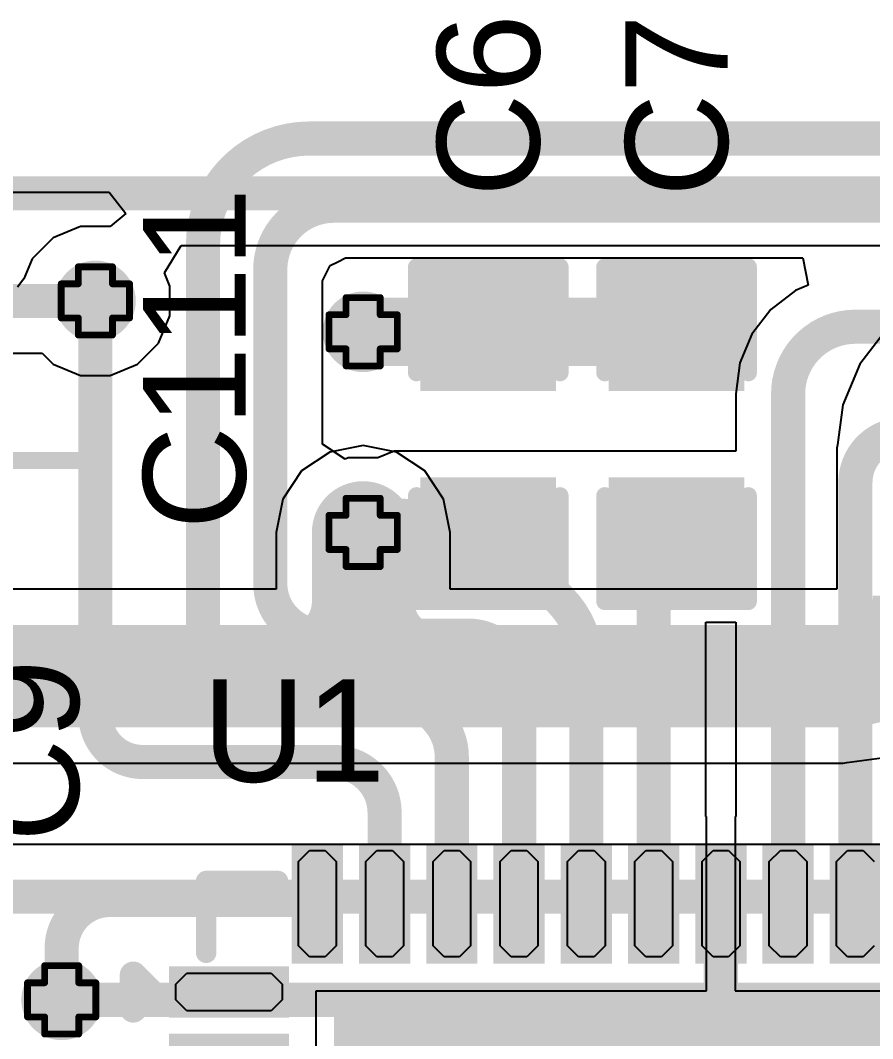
# Model space of a CAD drawing. Header units: inches. Extents: x -0.1 to 10.2, y 0 to 6.5.
# Drawn here: x 2.167 to 2.4165, y 3.7482 to 4.0464 of the extents above; entities that cross this region are included whole.
import ezdxf

# ---------------------------------------------------------------- set-up
doc = ezdxf.new("R2010")
doc.units = ezdxf.units.IN
doc.header["$MEASUREMENT"] = 0
for name, color, linetype in [('Bottom Layer', 5, 'Continuous'), ('Drill Drawing', 1, 'Continuous'), ('Top Layer', 1, 'Continuous'), ('Top Overlay', 2, 'Continuous'), ('Top Paste', 8, 'Continuous'), ('Top Solder', 216, 'Continuous'), ('Via Holes', 16, 'Continuous')]:
    doc.layers.add(name, color=color, linetype=linetype)
doc.styles.add('Arial', font='', dxfattribs={"height": 0.2})
doc.styles.get('Arial').set_extended_font_data('Arial')

# ---------------------------------------------------------------- blocks, each defined once
blk = doc.blocks.new('48_QFN__7_7__17')
at = {"layer": 'Top Layer'}
for points in [[(-0.11378, 0.14971), (-0.10276, 0.14971), (-0.10276, 0.11859), (-0.11378, 0.11859)], [(-0.09409, 0.14971), (-0.08307, 0.14971), (-0.08307, 0.11859), (-0.09409, 0.11859)], [(-0.07441, 0.14971), (-0.06339, 0.14971), (-0.06339, 0.11859), (-0.07441, 0.11859)], [(-0.05472, 0.14971), (-0.0437, 0.14971), (-0.0437, 0.11859), (-0.05472, 0.11859)], [(-0.03504, 0.14971), (-0.02402, 0.14971), (-0.02402, 0.11859), (-0.03504, 0.11859)], [(-0.01535, 0.14971), (-0.00433, 0.14971), (-0.00433, 0.11859), (-0.01535, 0.11859)], [(0.00433, 0.14971), (0.01535, 0.14971), (0.01535, 0.11859), (0.00433, 0.11859)], [(0.02402, 0.14971), (0.03504, 0.14971), (0.03504, 0.11859), (0.02402, 0.11859)], [(0.0437, 0.14971), (0.05472, 0.14971), (0.05472, 0.11859), (0.0437, 0.11859)], [(-0.14971, 0.11378), (-0.11859, 0.11378), (-0.11859, 0.10276), (-0.14971, 0.10276)], [(-0.10138, 0.10138), (0.10138, 0.10138), (0.10138, -0.10138), (-0.10138, -0.10138)]]:
    blk.add_hatch(color=1, dxfattribs=at).paths.add_polyline_path(points)
at = {"layer": 'Top Solder'}
for points in [[(-0.11578, 0.15171), (-0.10076, 0.15171), (-0.10076, 0.11659), (-0.11578, 0.11659)], [(-0.09609, 0.15171), (-0.08107, 0.15171), (-0.08107, 0.11659), (-0.09609, 0.11659)], [(-0.07641, 0.15171), (-0.06139, 0.15171), (-0.06139, 0.11659), (-0.07641, 0.11659)], [(-0.05672, 0.15171), (-0.0417, 0.15171), (-0.0417, 0.11659), (-0.05672, 0.11659)], [(-0.03704, 0.15171), (-0.02202, 0.15171), (-0.02202, 0.11659), (-0.03704, 0.11659)], [(-0.01735, 0.15171), (-0.00233, 0.15171), (-0.00233, 0.11659), (-0.01735, 0.11659)], [(0.00233, 0.15171), (0.01735, 0.15171), (0.01735, 0.11659), (0.00233, 0.11659)], [(0.02202, 0.15171), (0.03704, 0.15171), (0.03704, 0.11659), (0.02202, 0.11659)], [(0.0417, 0.15171), (0.05672, 0.15171), (0.05672, 0.11659), (0.0417, 0.11659)], [(-0.15171, 0.11578), (-0.11659, 0.11578), (-0.11659, 0.10076), (-0.15171, 0.10076)], [(-0.10338, 0.10338), (0.10338, 0.10338), (0.10338, -0.10338), (-0.10338, -0.10338)], [(-0.15171, 0.09609), (-0.11659, 0.09609), (-0.11659, 0.08107), (-0.15171, 0.08107)]]:
    blk.add_hatch(color=216, dxfattribs=at).paths.add_polyline_path(points)
at = {"layer": 'Top Overlay'}
for points in [[(-0.1408, 0.1408, 0.006, 0.006, 0), (-0.11978, 0.1408, 0.006, 0.006, 0)], [(-0.1408, 0.11978, 0.006, 0.006, 0), (-0.1408, 0.1408, 0.006, 0.006, 0)], [(-0.16215, 0.10327, 0.00787, 0.00787, 0), (-0.16215, 0.11327, 0.00787, 0.00787, 0)], [(-0.16215, 0.11327, 0.00787, 0.00787, 0), (-0.15715, 0.10827, 0.00787, 0.00787, 0)], [(-0.16215, 0.10327, 0.00787, 0.00787, 0), (-0.15715, 0.10827, 0.00787, 0.00787, 0)]]:
    blk.add_lwpolyline(points, format="xyseb", dxfattribs=at)
for points in [[(-0.1423, 0.1408, 0.003, 0.003, 1), (-0.1393, 0.1408, 0.003, 0.003, 1)], [(-0.1423, 0.1408, 0.003, 0.003, 1), (-0.1393, 0.1408, 0.003, 0.003, 1)], [(-0.12128, 0.1408, 0.003, 0.003, 1), (-0.11828, 0.1408, 0.003, 0.003, 1)], [(-0.1423, 0.11978, 0.003, 0.003, 1), (-0.1393, 0.11978, 0.003, 0.003, 1)], [(-0.16412, 0.11327, 0.00394, 0.00394, 1), (-0.16018, 0.11327, 0.00394, 0.00394, 1)], [(-0.16412, 0.11327, 0.00394, 0.00394, 1), (-0.16018, 0.11327, 0.00394, 0.00394, 1)], [(-0.15912, 0.10827, 0.00394, 0.00394, 1), (-0.15518, 0.10827, 0.00394, 0.00394, 1)], [(-0.15912, 0.10827, 0.00394, 0.00394, 1), (-0.15518, 0.10827, 0.00394, 0.00394, 1)], [(-0.16412, 0.10327, 0.00394, 0.00394, 1), (-0.16018, 0.10327, 0.00394, 0.00394, 1)], [(-0.16412, 0.10327, 0.00394, 0.00394, 1), (-0.16018, 0.10327, 0.00394, 0.00394, 1)]]:
    blk.add_lwpolyline(points, format="xyseb", close=True, dxfattribs=at)
at = {"layer": 'Top Paste'}
for p, q in [((-0.11378, 0.14648), (-0.11055, 0.14971)), ((-0.11055, 0.14971), (-0.10599, 0.14971)), ((-0.10599, 0.14971), (-0.10276, 0.14648)), ((-0.09409, 0.14648), (-0.09086, 0.14971)), ((-0.09086, 0.14971), (-0.0863, 0.14971)), ((-0.0863, 0.14971), (-0.08307, 0.14648)), ((-0.07441, 0.14648), (-0.07118, 0.14971)), ((-0.07118, 0.14971), (-0.06662, 0.14971)), ((-0.06662, 0.14971), (-0.06339, 0.14648)), ((-0.05472, 0.14648), (-0.05149, 0.14971)), ((-0.05149, 0.14971), (-0.04693, 0.14971)), ((-0.04693, 0.14971), (-0.0437, 0.14648)), ((-0.03504, 0.14648), (-0.03181, 0.14971)), ((-0.03181, 0.14971), (-0.02725, 0.14971)), ((-0.02725, 0.14971), (-0.02402, 0.14648)), ((-0.01535, 0.14648), (-0.01212, 0.14971)), ((-0.01212, 0.14971), (-0.00756, 0.14971)), ((-0.00756, 0.14971), (-0.00433, 0.14648)), ((0.00433, 0.14648), (0.00756, 0.14971)), ((0.00756, 0.14971), (0.01212, 0.14971)), ((0.01212, 0.14971), (0.01535, 0.14648)), ((0.02402, 0.14648), (0.02725, 0.14971)), ((0.02725, 0.14971), (0.03181, 0.14971)), ((0.03181, 0.14971), (0.03504, 0.14648)), ((0.0437, 0.14648), (0.04693, 0.14971)), ((0.04693, 0.14971), (0.05149, 0.14971)), ((0.05149, 0.14971), (0.05472, 0.14648)), ((-0.11378, 0.14419), (-0.11378, 0.14648)), ((-0.10276, 0.14648), (-0.10276, 0.14419)), ((-0.09409, 0.14419), (-0.09409, 0.14648)), ((-0.08307, 0.14648), (-0.08307, 0.14419)), ((-0.07441, 0.14419), (-0.07441, 0.14648)), ((-0.06339, 0.14648), (-0.06339, 0.14419)), ((-0.05472, 0.14419), (-0.05472, 0.14648)), ((-0.0437, 0.14648), (-0.0437, 0.14419)), ((-0.03504, 0.14419), (-0.03504, 0.14648)), ((-0.02402, 0.14648), (-0.02402, 0.14419)), ((-0.01535, 0.14419), (-0.01535, 0.14648)), ((-0.00433, 0.14648), (-0.00433, 0.14419)), ((0.00433, 0.14419), (0.00433, 0.14648)), ((0.01535, 0.14648), (0.01535, 0.14419)), ((0.02402, 0.14419), (0.02402, 0.14648)), ((0.03504, 0.14648), (0.03504, 0.14419)), ((0.0437, 0.14419), (0.0437, 0.14648)), ((-0.11378, 0.12411), (-0.11378, 0.14419)), ((-0.10276, 0.14419), (-0.10276, 0.14419)), ((-0.10276, 0.14419), (-0.10276, 0.12411)), ((-0.09409, 0.12411), (-0.09409, 0.14419)), ((-0.08307, 0.14419), (-0.08307, 0.14419)), ((-0.08307, 0.14419), (-0.08307, 0.12411)), ((-0.07441, 0.12411), (-0.07441, 0.14419)), ((-0.06339, 0.14419), (-0.06339, 0.14419)), ((-0.06339, 0.14419), (-0.06339, 0.12411)), ((-0.05472, 0.12411), (-0.05472, 0.14419)), ((-0.0437, 0.14419), (-0.0437, 0.14419)), ((-0.0437, 0.14419), (-0.0437, 0.12411)), ((-0.03504, 0.12411), (-0.03504, 0.14419)), ((-0.02402, 0.14419), (-0.02402, 0.14419)), ((-0.02402, 0.14419), (-0.02402, 0.12411)), ((-0.01535, 0.12411), (-0.01535, 0.14419)), ((-0.00433, 0.14419), (-0.00433, 0.14419)), ((-0.00433, 0.14419), (-0.00433, 0.12411)), ((0.00433, 0.12411), (0.00433, 0.14419)), ((0.01535, 0.14419), (0.01535, 0.14419)), ((0.01535, 0.14419), (0.01535, 0.12411)), ((0.02402, 0.12411), (0.02402, 0.14419)), ((0.03504, 0.14419), (0.03504, 0.14419)), ((0.03504, 0.14419), (0.03504, 0.12411)), ((0.0437, 0.12411), (0.0437, 0.14419)), ((-0.11378, 0.12182), (-0.11378, 0.12411)), ((-0.11378, 0.12411), (-0.11378, 0.12411)), ((-0.10276, 0.12411), (-0.10276, 0.12182)), ((-0.09409, 0.12182), (-0.09409, 0.12411)), ((-0.09409, 0.12411), (-0.09409, 0.12411)), ((-0.08307, 0.12411), (-0.08307, 0.12182)), ((-0.07441, 0.12182), (-0.07441, 0.12411)), ((-0.07441, 0.12411), (-0.07441, 0.12411)), ((-0.06339, 0.12411), (-0.06339, 0.12182)), ((-0.05472, 0.12182), (-0.05472, 0.12411)), ((-0.05472, 0.12411), (-0.05472, 0.12411)), ((-0.0437, 0.12411), (-0.0437, 0.12182)), ((-0.03504, 0.12182), (-0.03504, 0.12411)), ((-0.03504, 0.12411), (-0.03504, 0.12411)), ((-0.02402, 0.12411), (-0.02402, 0.12182)), ((-0.01535, 0.12182), (-0.01535, 0.12411)), ((-0.01535, 0.12411), (-0.01535, 0.12411)), ((-0.00433, 0.12411), (-0.00433, 0.12182)), ((0.00433, 0.12182), (0.00433, 0.12411)), ((0.00433, 0.12411), (0.00433, 0.12411)), ((0.01535, 0.12411), (0.01535, 0.12182)), ((0.02402, 0.12182), (0.02402, 0.12411)), ((0.02402, 0.12411), (0.02402, 0.12411)), ((0.03504, 0.12411), (0.03504, 0.12182)), ((0.0437, 0.12182), (0.0437, 0.12411)), ((0.0437, 0.12411), (0.0437, 0.12411)), ((-0.11055, 0.11859), (-0.11378, 0.12182)), ((-0.10276, 0.12182), (-0.10599, 0.11859)), ((-0.09086, 0.11859), (-0.09409, 0.12182)), ((-0.08307, 0.12182), (-0.0863, 0.11859)), ((-0.07118, 0.11859), (-0.07441, 0.12182)), ((-0.06339, 0.12182), (-0.06662, 0.11859)), ((-0.05149, 0.11859), (-0.05472, 0.12182)), ((-0.0437, 0.12182), (-0.04693, 0.11859)), ((-0.03181, 0.11859), (-0.03504, 0.12182)), ((-0.02402, 0.12182), (-0.02725, 0.11859)), ((-0.01212, 0.11859), (-0.01535, 0.12182)), ((-0.00433, 0.12182), (-0.00756, 0.11859)), ((0.00756, 0.11859), (0.00433, 0.12182)), ((0.01535, 0.12182), (0.01212, 0.11859)), ((0.02725, 0.11859), (0.02402, 0.12182)), ((0.03504, 0.12182), (0.03181, 0.11859)), ((0.04693, 0.11859), (0.0437, 0.12182)), ((0.05472, 0.12182), (0.05149, 0.11859)), ((-0.10599, 0.11859), (-0.11055, 0.11859)), ((-0.0863, 0.11859), (-0.09086, 0.11859)), ((-0.06662, 0.11859), (-0.07118, 0.11859)), ((-0.04693, 0.11859), (-0.05149, 0.11859)), ((-0.02725, 0.11859), (-0.03181, 0.11859)), ((-0.00756, 0.11859), (-0.01212, 0.11859)), ((0.01212, 0.11859), (0.00756, 0.11859)), ((0.03181, 0.11859), (0.02725, 0.11859)), ((0.05149, 0.11859), (0.04693, 0.11859)), ((-0.14971, 0.11055), (-0.14648, 0.11378)), ((-0.14648, 0.11378), (-0.14419, 0.11378)), ((-0.14419, 0.11378), (-0.14419, 0.11378)), ((-0.14419, 0.11378), (-0.12411, 0.11378)), ((-0.12411, 0.11378), (-0.12182, 0.11378)), ((-0.12182, 0.11378), (-0.11859, 0.11055)), ((-0.14971, 0.10599), (-0.14971, 0.11055)), ((-0.11859, 0.11055), (-0.11859, 0.10599)), ((-0.14648, 0.10276), (-0.14971, 0.10599)), ((-0.11859, 0.10599), (-0.12182, 0.10276)), ((-0.14419, 0.10276), (-0.14648, 0.10276)), ((-0.12411, 0.10276), (-0.14419, 0.10276)), ((-0.12182, 0.10276), (-0.12411, 0.10276)), ((-0.12411, 0.10276), (-0.12411, 0.10276))]:
    blk.add_line(p, q, dxfattribs=at)
blk = doc.blocks.new('C___0603_93')
at = {"layer": 'Top Layer'}
for points in [[(-0.015, 0.0175), (-0.015, -0.0175), (-0.045, -0.0175), (-0.045, 0.0175)], [(0.045, 0.0175), (0.045, -0.0175), (0.015, -0.0175), (0.015, 0.0175)]]:
    blk.add_hatch(color=1, dxfattribs=at).paths.add_polyline_path(points)
at = {"layer": 'Top Paste'}
for points in [[(-0.015, 0.0175), (-0.015, -0.0175), (-0.045, -0.0175), (-0.045, 0.0175)], [(0.045, 0.0175), (0.045, -0.0175), (0.015, -0.0175), (0.015, 0.0175)]]:
    blk.add_hatch(color=8, dxfattribs=at).paths.add_polyline_path(points)
at = {"layer": 'Top Solder'}
for points in [[(-0.01264, 0.01986), (-0.01264, -0.01986), (-0.04736, -0.01986), (-0.04736, 0.01986)], [(0.04736, 0.01986), (0.04736, -0.01986), (0.01264, -0.01986), (0.01264, 0.01986)]]:
    blk.add_hatch(color=216, dxfattribs=at).paths.add_polyline_path(points)
at = {"layer": 'Top Overlay'}
for points in [[(-0.049, -0.021, 0.005, 0.005, 0), (-0.049, 0.021, 0.005, 0.005, 0)], [(-0.018, 0.021, 0.005, 0.005, 0), (-0.049, 0.021, 0.005, 0.005, 0)], [(0.049, 0.021, 0.005, 0.005, 0), (0.018, 0.021, 0.005, 0.005, 0)], [(0.049, -0.021, 0.005, 0.005, 0), (0.049, 0.021, 0.005, 0.005, 0)], [(-0.018, -0.021, 0.005, 0.005, 0), (-0.049, -0.021, 0.005, 0.005, 0)], [(0.049, -0.021, 0.005, 0.005, 0), (0.018, -0.021, 0.005, 0.005, 0)]]:
    blk.add_lwpolyline(points, format="xyseb", dxfattribs=at)
for points in [[(-0.05025, 0.021, 0.0025, 0.0025, 1), (-0.04775, 0.021, 0.0025, 0.0025, 1)], [(-0.05025, 0.021, 0.0025, 0.0025, 1), (-0.04775, 0.021, 0.0025, 0.0025, 1)], [(-0.01925, 0.021, 0.0025, 0.0025, 1), (-0.01675, 0.021, 0.0025, 0.0025, 1)], [(0.01675, 0.021, 0.0025, 0.0025, 1), (0.01925, 0.021, 0.0025, 0.0025, 1)], [(0.04775, 0.021, 0.0025, 0.0025, 1), (0.05025, 0.021, 0.0025, 0.0025, 1)], [(0.04775, 0.021, 0.0025, 0.0025, 1), (0.05025, 0.021, 0.0025, 0.0025, 1)], [(-0.05025, -0.021, 0.0025, 0.0025, 1), (-0.04775, -0.021, 0.0025, 0.0025, 1)], [(-0.05025, -0.021, 0.0025, 0.0025, 1), (-0.04775, -0.021, 0.0025, 0.0025, 1)], [(-0.01925, -0.021, 0.0025, 0.0025, 1), (-0.01675, -0.021, 0.0025, 0.0025, 1)], [(0.01675, -0.021, 0.0025, 0.0025, 1), (0.01925, -0.021, 0.0025, 0.0025, 1)], [(0.04775, -0.021, 0.0025, 0.0025, 1), (0.05025, -0.021, 0.0025, 0.0025, 1)], [(0.04775, -0.021, 0.0025, 0.0025, 1), (0.05025, -0.021, 0.0025, 0.0025, 1)]]:
    blk.add_lwpolyline(points, format="xyseb", close=True, dxfattribs=at)
blk = doc.blocks.new('C___0603_94')
at = {"layer": 'Top Layer'}
for points in [[(-0.015, 0.0175), (-0.015, -0.0175), (-0.045, -0.0175), (-0.045, 0.0175)], [(0.045, 0.0175), (0.045, -0.0175), (0.015, -0.0175), (0.015, 0.0175)]]:
    blk.add_hatch(color=1, dxfattribs=at).paths.add_polyline_path(points)
at = {"layer": 'Top Paste'}
for points in [[(-0.015, 0.0175), (-0.015, -0.0175), (-0.045, -0.0175), (-0.045, 0.0175)], [(0.045, 0.0175), (0.045, -0.0175), (0.015, -0.0175), (0.015, 0.0175)]]:
    blk.add_hatch(color=8, dxfattribs=at).paths.add_polyline_path(points)
at = {"layer": 'Top Solder'}
for points in [[(-0.01264, 0.01986), (-0.01264, -0.01986), (-0.04736, -0.01986), (-0.04736, 0.01986)], [(0.04736, 0.01986), (0.04736, -0.01986), (0.01264, -0.01986), (0.01264, 0.01986)]]:
    blk.add_hatch(color=216, dxfattribs=at).paths.add_polyline_path(points)
at = {"layer": 'Top Overlay'}
for points in [[(-0.049, -0.021, 0.005, 0.005, 0), (-0.049, 0.021, 0.005, 0.005, 0)], [(-0.018, 0.021, 0.005, 0.005, 0), (-0.049, 0.021, 0.005, 0.005, 0)], [(0.049, 0.021, 0.005, 0.005, 0), (0.018, 0.021, 0.005, 0.005, 0)], [(0.049, -0.021, 0.005, 0.005, 0), (0.049, 0.021, 0.005, 0.005, 0)], [(-0.018, -0.021, 0.005, 0.005, 0), (-0.049, -0.021, 0.005, 0.005, 0)], [(0.049, -0.021, 0.005, 0.005, 0), (0.018, -0.021, 0.005, 0.005, 0)]]:
    blk.add_lwpolyline(points, format="xyseb", dxfattribs=at)
for points in [[(-0.05025, 0.021, 0.0025, 0.0025, 1), (-0.04775, 0.021, 0.0025, 0.0025, 1)], [(-0.05025, 0.021, 0.0025, 0.0025, 1), (-0.04775, 0.021, 0.0025, 0.0025, 1)], [(-0.01925, 0.021, 0.0025, 0.0025, 1), (-0.01675, 0.021, 0.0025, 0.0025, 1)], [(0.01675, 0.021, 0.0025, 0.0025, 1), (0.01925, 0.021, 0.0025, 0.0025, 1)], [(0.04775, 0.021, 0.0025, 0.0025, 1), (0.05025, 0.021, 0.0025, 0.0025, 1)], [(0.04775, 0.021, 0.0025, 0.0025, 1), (0.05025, 0.021, 0.0025, 0.0025, 1)], [(-0.05025, -0.021, 0.0025, 0.0025, 1), (-0.04775, -0.021, 0.0025, 0.0025, 1)], [(-0.05025, -0.021, 0.0025, 0.0025, 1), (-0.04775, -0.021, 0.0025, 0.0025, 1)], [(-0.01925, -0.021, 0.0025, 0.0025, 1), (-0.01675, -0.021, 0.0025, 0.0025, 1)], [(0.01675, -0.021, 0.0025, 0.0025, 1), (0.01925, -0.021, 0.0025, 0.0025, 1)], [(0.04775, -0.021, 0.0025, 0.0025, 1), (0.05025, -0.021, 0.0025, 0.0025, 1)], [(0.04775, -0.021, 0.0025, 0.0025, 1), (0.05025, -0.021, 0.0025, 0.0025, 1)]]:
    blk.add_lwpolyline(points, format="xyseb", close=True, dxfattribs=at)

msp = doc.modelspace()

# ---------------------------------------------------------------- hatches: boundary and pattern name
at = {"layer": 'Bottom Layer'}
h = msp.add_hatch(color=5, dxfattribs=at)
edge = h.paths.add_edge_path()
edge.add_arc((2.18898, 3.96425), 0.01181, 0, 360)
h = msp.add_hatch(color=5, dxfattribs=at)
edge = h.paths.add_edge_path()
edge.add_arc((2.26734, 3.9552), 0.01181, 0, 360)
h = msp.add_hatch(color=5, dxfattribs=at)
edge = h.paths.add_edge_path()
edge.add_arc((2.26734, 3.89644), 0.01181, 0, 360)
h = msp.add_hatch(color=5, dxfattribs=at)
edge = h.paths.add_edge_path()
edge.add_arc((2.17911, 3.75953), 0.01181, 0, 360)
at = {"layer": 'Top Layer'}
h = msp.add_hatch(color=1, dxfattribs=at)
edge = h.paths.add_edge_path()
edge.add_arc((2.18898, 3.96425), 0.01181, 0, 360)
h = msp.add_hatch(color=1, dxfattribs=at)
edge = h.paths.add_edge_path()
edge.add_arc((2.26734, 3.9552), 0.01181, 0, 360)
h = msp.add_hatch(color=1, dxfattribs=at)
edge = h.paths.add_edge_path()
edge.add_arc((2.26734, 3.89644), 0.01181, 0, 360)
h = msp.add_hatch(color=1, dxfattribs=at)
edge = h.paths.add_edge_path()
edge.add_arc((2.17911, 3.75953), 0.01181, 0, 360)
at = {"layer": 'Via Holes'}
h = msp.add_hatch(color=7, dxfattribs=at)
edge = h.paths.add_edge_path()
edge.add_arc((2.18898, 3.96425), 0.00591, 0, 360)
h = msp.add_hatch(color=7, dxfattribs=at)
edge = h.paths.add_edge_path()
edge.add_arc((2.26734, 3.9552), 0.00591, 0, 360)
h = msp.add_hatch(color=7, dxfattribs=at)
edge = h.paths.add_edge_path()
edge.add_arc((2.26734, 3.89644), 0.00591, 0, 360)
h = msp.add_hatch(color=7, dxfattribs=at)
edge = h.paths.add_edge_path()
edge.add_arc((2.17911, 3.75953), 0.00591, 0, 360)

# ---------------------------------------------------------------- linework, layer by layer
at = {"layer": 'Bottom Layer'}
for p, q in [((2.20919, 3.97245), (2.21407, 3.98045)), ((2.21407, 3.98045), (2.70207, 3.98045)), ((2.21079, 3.96859), (2.20919, 3.97245)), ((2.21079, 3.95991), (2.21079, 3.96859)), ((2.20747, 3.9519), (2.21079, 3.95991)), ((2.4205, 3.95589), (2.41267, 3.94569)), ((2.20133, 3.94576), (2.20747, 3.9519)), ((1.45903, 3.94896), (2.17342, 3.94896)), ((2.17342, 3.94896), (2.17662, 3.94576)), ((2.17662, 3.94576), (2.18464, 3.94244)), ((2.19331, 3.94244), (2.20133, 3.94576)), ((2.41267, 3.94569), (2.40776, 3.93382)), ((2.18464, 3.94244), (2.19331, 3.94244)), ((2.40776, 3.93382), (2.40621, 3.9221)), ((2.40621, 3.9221), (2.40601, 3.92108)), ((2.25758, 3.91999), (2.24931, 3.91446)), ((2.26734, 3.92193), (2.25758, 3.91999)), ((2.27709, 3.91999), (2.26734, 3.92193)), ((2.28536, 3.91446), (2.27709, 3.91999)), ((2.40601, 3.92108), (2.40601, 3.87982)), ((2.24931, 3.91446), (2.24379, 3.90619)), ((2.29089, 3.90619), (2.28536, 3.91446)), ((2.24379, 3.90619), (2.24185, 3.89644)), ((2.29283, 3.89644), (2.29089, 3.90619)), ((2.24185, 3.89644), (2.24185, 3.87982)), ((2.29283, 3.87982), (2.29283, 3.89644)), ((2.24185, 3.87982), (1.82283, 3.87982)), ((2.40601, 3.87982), (2.29283, 3.87982)), ((2.40892, 3.82905), (2.42057, 3.83058)), ((1.82283, 3.82884), (2.40788, 3.82884)), ((2.40788, 3.82884), (2.40892, 3.82905)), ((2.48813, 3.80504), (1.00862, 3.80504))]:
    msp.add_line(p, q, dxfattribs=at)
for points in [[(1.43701, 3.99575, 0.01, 0.01, 0), (2.73616, 3.99575, 0.01, 0.01, 0)], [(0.91263, 3.96425, 0.01, 0.01, 0), (2.18898, 3.96425, 0.01, 0.01, 0)], [(2.26734, 3.876, 0.03, 0.03, 0), (2.26734, 3.89644, 0.03, 0.03, 0)], [(2.4315, 3.87795, 0.03, 0.03, -0.414214), (2.40788, 3.85433, 0.03, 0.03, 0)], [(2.26734, 3.876, 0.03, 0.03, -0.414214), (2.24567, 3.85433, 0.03, 0.03, 0)], [(2.289, 3.85433, 0.03, 0.03, -0.414214), (2.26734, 3.876, 0.03, 0.03, 0)], [(1.82283, 3.85433, 0.03, 0.03, 0), (2.24567, 3.85433, 0.03, 0.03, 0)], [(2.20199, 3.85433, 0.03, 0.03, 0), (2.32087, 3.85433, 0.03, 0.03, 0)], [(2.289, 3.85433, 0.03, 0.03, 0), (2.40788, 3.85433, 0.03, 0.03, 0)], [(0.79576, 3.78974, 0.01, 0.01, 0), (2.50518, 3.78974, 0.01, 0.01, 0)], [(2.17911, 3.75953, 0.01, 0.01, 0), (3.32327, 3.75953, 0.01, 0.01, 0)]]:
    msp.add_lwpolyline(points, format="xyseb", dxfattribs=at)
for points in [[(2.18648, 3.96425, 0.005, 0.005, 1), (2.19148, 3.96425, 0.005, 0.005, 1)], [(2.25984, 3.89644, 0.015, 0.015, 1), (2.27484, 3.89644, 0.015, 0.015, 1)], [(2.25984, 3.876, 0.015, 0.015, 1), (2.27484, 3.876, 0.015, 0.015, 1)], [(2.25984, 3.876, 0.015, 0.015, 1), (2.27484, 3.876, 0.015, 0.015, 1)], [(2.25984, 3.876, 0.015, 0.015, 1), (2.27484, 3.876, 0.015, 0.015, 1)], [(2.19449, 3.85433, 0.015, 0.015, 1), (2.20949, 3.85433, 0.015, 0.015, 1)], [(2.23817, 3.85433, 0.015, 0.015, 1), (2.25317, 3.85433, 0.015, 0.015, 1)], [(2.23817, 3.85433, 0.015, 0.015, 1), (2.25317, 3.85433, 0.015, 0.015, 1)], [(2.28151, 3.85433, 0.015, 0.015, 1), (2.2965, 3.85433, 0.015, 0.015, 1)], [(2.28151, 3.85433, 0.015, 0.015, 1), (2.2965, 3.85433, 0.015, 0.015, 1)], [(2.31337, 3.85433, 0.015, 0.015, 1), (2.32837, 3.85433, 0.015, 0.015, 1)], [(2.40038, 3.85433, 0.015, 0.015, 1), (2.41538, 3.85433, 0.015, 0.015, 1)], [(2.40038, 3.85433, 0.015, 0.015, 1), (2.41538, 3.85433, 0.015, 0.015, 1)], [(2.17661, 3.75953, 0.005, 0.005, 1), (2.18161, 3.75953, 0.005, 0.005, 1)]]:
    msp.add_lwpolyline(points, format="xyseb", close=True, dxfattribs=at)
at = {"layer": 'Drill Drawing'}
for points in [[(2.18398, 3.96925, 0.002, 0.002, 0), (2.18398, 3.97425, 0.002, 0.002, 0)], [(2.18398, 3.97425, 0.002, 0.002, 0), (2.19398, 3.97425, 0.002, 0.002, 0)], [(2.19398, 3.96925, 0.002, 0.002, 0), (2.19398, 3.97425, 0.002, 0.002, 0)], [(2.17898, 3.95925, 0.002, 0.002, 0), (2.17898, 3.96925, 0.002, 0.002, 0)], [(2.17898, 3.96925, 0.002, 0.002, 0), (2.18398, 3.96925, 0.002, 0.002, 0)], [(2.19398, 3.96925, 0.002, 0.002, 0), (2.19898, 3.96925, 0.002, 0.002, 0)], [(2.19898, 3.95925, 0.002, 0.002, 0), (2.19898, 3.96925, 0.002, 0.002, 0)], [(2.26234, 3.9602, 0.002, 0.002, 0), (2.26234, 3.9652, 0.002, 0.002, 0)], [(2.26234, 3.9652, 0.002, 0.002, 0), (2.27234, 3.9652, 0.002, 0.002, 0)], [(2.27234, 3.9602, 0.002, 0.002, 0), (2.27234, 3.9652, 0.002, 0.002, 0)], [(2.25734, 3.9502, 0.002, 0.002, 0), (2.25734, 3.9602, 0.002, 0.002, 0)], [(2.25734, 3.9602, 0.002, 0.002, 0), (2.26234, 3.9602, 0.002, 0.002, 0)], [(2.27234, 3.9602, 0.002, 0.002, 0), (2.27734, 3.9602, 0.002, 0.002, 0)], [(2.27734, 3.9502, 0.002, 0.002, 0), (2.27734, 3.9602, 0.002, 0.002, 0)], [(2.17898, 3.95925, 0.002, 0.002, 0), (2.18398, 3.95925, 0.002, 0.002, 0)], [(2.18398, 3.95425, 0.002, 0.002, 0), (2.18398, 3.95925, 0.002, 0.002, 0)], [(2.19398, 3.95925, 0.002, 0.002, 0), (2.19898, 3.95925, 0.002, 0.002, 0)], [(2.19398, 3.95425, 0.002, 0.002, 0), (2.19398, 3.95925, 0.002, 0.002, 0)], [(2.18398, 3.95425, 0.002, 0.002, 0), (2.19398, 3.95425, 0.002, 0.002, 0)], [(2.25734, 3.9502, 0.002, 0.002, 0), (2.26234, 3.9502, 0.002, 0.002, 0)], [(2.26234, 3.9452, 0.002, 0.002, 0), (2.26234, 3.9502, 0.002, 0.002, 0)], [(2.27234, 3.9502, 0.002, 0.002, 0), (2.27734, 3.9502, 0.002, 0.002, 0)], [(2.27234, 3.9452, 0.002, 0.002, 0), (2.27234, 3.9502, 0.002, 0.002, 0)], [(2.26234, 3.9452, 0.002, 0.002, 0), (2.27234, 3.9452, 0.002, 0.002, 0)], [(2.26234, 3.90144, 0.002, 0.002, 0), (2.26234, 3.90644, 0.002, 0.002, 0)], [(2.26234, 3.90644, 0.002, 0.002, 0), (2.27234, 3.90644, 0.002, 0.002, 0)], [(2.27234, 3.90144, 0.002, 0.002, 0), (2.27234, 3.90644, 0.002, 0.002, 0)], [(2.25734, 3.89144, 0.002, 0.002, 0), (2.25734, 3.90144, 0.002, 0.002, 0)], [(2.25734, 3.90144, 0.002, 0.002, 0), (2.26234, 3.90144, 0.002, 0.002, 0)], [(2.27234, 3.90144, 0.002, 0.002, 0), (2.27734, 3.90144, 0.002, 0.002, 0)], [(2.27734, 3.89144, 0.002, 0.002, 0), (2.27734, 3.90144, 0.002, 0.002, 0)], [(2.25734, 3.89144, 0.002, 0.002, 0), (2.26234, 3.89144, 0.002, 0.002, 0)], [(2.26234, 3.88644, 0.002, 0.002, 0), (2.26234, 3.89144, 0.002, 0.002, 0)], [(2.27234, 3.89144, 0.002, 0.002, 0), (2.27734, 3.89144, 0.002, 0.002, 0)], [(2.27234, 3.88644, 0.002, 0.002, 0), (2.27234, 3.89144, 0.002, 0.002, 0)], [(2.26234, 3.88644, 0.002, 0.002, 0), (2.27234, 3.88644, 0.002, 0.002, 0)], [(2.17411, 3.76453, 0.002, 0.002, 0), (2.17411, 3.76953, 0.002, 0.002, 0)], [(2.17411, 3.76953, 0.002, 0.002, 0), (2.18411, 3.76953, 0.002, 0.002, 0)], [(2.18411, 3.76453, 0.002, 0.002, 0), (2.18411, 3.76953, 0.002, 0.002, 0)], [(2.16911, 3.75453, 0.002, 0.002, 0), (2.16911, 3.76453, 0.002, 0.002, 0)], [(2.16911, 3.76453, 0.002, 0.002, 0), (2.17411, 3.76453, 0.002, 0.002, 0)], [(2.18411, 3.76453, 0.002, 0.002, 0), (2.18911, 3.76453, 0.002, 0.002, 0)], [(2.18911, 3.75453, 0.002, 0.002, 0), (2.18911, 3.76453, 0.002, 0.002, 0)], [(2.16911, 3.75453, 0.002, 0.002, 0), (2.17411, 3.75453, 0.002, 0.002, 0)], [(2.17411, 3.74953, 0.002, 0.002, 0), (2.17411, 3.75453, 0.002, 0.002, 0)], [(2.18411, 3.75453, 0.002, 0.002, 0), (2.18911, 3.75453, 0.002, 0.002, 0)], [(2.18411, 3.74953, 0.002, 0.002, 0), (2.18411, 3.75453, 0.002, 0.002, 0)], [(2.17411, 3.74953, 0.002, 0.002, 0), (2.18411, 3.74953, 0.002, 0.002, 0)]]:
    msp.add_lwpolyline(points, format="xyseb", dxfattribs=at)
for points in [[(2.18348, 3.97425, 0.001, 0.001, 1), (2.18448, 3.97425, 0.001, 0.001, 1)], [(2.18348, 3.97425, 0.001, 0.001, 1), (2.18448, 3.97425, 0.001, 0.001, 1)], [(2.19348, 3.97425, 0.001, 0.001, 1), (2.19448, 3.97425, 0.001, 0.001, 1)], [(2.19348, 3.97425, 0.001, 0.001, 1), (2.19448, 3.97425, 0.001, 0.001, 1)], [(2.17848, 3.96925, 0.001, 0.001, 1), (2.17948, 3.96925, 0.001, 0.001, 1)], [(2.17848, 3.96925, 0.001, 0.001, 1), (2.17948, 3.96925, 0.001, 0.001, 1)], [(2.18348, 3.96925, 0.001, 0.001, 1), (2.18448, 3.96925, 0.001, 0.001, 1)], [(2.18348, 3.96925, 0.001, 0.001, 1), (2.18448, 3.96925, 0.001, 0.001, 1)], [(2.19348, 3.96925, 0.001, 0.001, 1), (2.19448, 3.96925, 0.001, 0.001, 1)], [(2.19348, 3.96925, 0.001, 0.001, 1), (2.19448, 3.96925, 0.001, 0.001, 1)], [(2.19848, 3.96925, 0.001, 0.001, 1), (2.19948, 3.96925, 0.001, 0.001, 1)], [(2.19848, 3.96925, 0.001, 0.001, 1), (2.19948, 3.96925, 0.001, 0.001, 1)], [(2.26184, 3.9652, 0.001, 0.001, 1), (2.26284, 3.9652, 0.001, 0.001, 1)], [(2.26184, 3.9652, 0.001, 0.001, 1), (2.26284, 3.9652, 0.001, 0.001, 1)], [(2.27184, 3.9652, 0.001, 0.001, 1), (2.27284, 3.9652, 0.001, 0.001, 1)], [(2.27184, 3.9652, 0.001, 0.001, 1), (2.27284, 3.9652, 0.001, 0.001, 1)], [(2.25684, 3.9602, 0.001, 0.001, 1), (2.25784, 3.9602, 0.001, 0.001, 1)], [(2.25684, 3.9602, 0.001, 0.001, 1), (2.25784, 3.9602, 0.001, 0.001, 1)], [(2.26184, 3.9602, 0.001, 0.001, 1), (2.26284, 3.9602, 0.001, 0.001, 1)], [(2.26184, 3.9602, 0.001, 0.001, 1), (2.26284, 3.9602, 0.001, 0.001, 1)], [(2.27184, 3.9602, 0.001, 0.001, 1), (2.27284, 3.9602, 0.001, 0.001, 1)], [(2.27184, 3.9602, 0.001, 0.001, 1), (2.27284, 3.9602, 0.001, 0.001, 1)], [(2.27684, 3.9602, 0.001, 0.001, 1), (2.27784, 3.9602, 0.001, 0.001, 1)], [(2.27684, 3.9602, 0.001, 0.001, 1), (2.27784, 3.9602, 0.001, 0.001, 1)], [(2.17848, 3.95925, 0.001, 0.001, 1), (2.17948, 3.95925, 0.001, 0.001, 1)], [(2.17848, 3.95925, 0.001, 0.001, 1), (2.17948, 3.95925, 0.001, 0.001, 1)], [(2.18348, 3.95925, 0.001, 0.001, 1), (2.18448, 3.95925, 0.001, 0.001, 1)], [(2.18348, 3.95925, 0.001, 0.001, 1), (2.18448, 3.95925, 0.001, 0.001, 1)], [(2.19348, 3.95925, 0.001, 0.001, 1), (2.19448, 3.95925, 0.001, 0.001, 1)], [(2.19348, 3.95925, 0.001, 0.001, 1), (2.19448, 3.95925, 0.001, 0.001, 1)], [(2.19848, 3.95925, 0.001, 0.001, 1), (2.19948, 3.95925, 0.001, 0.001, 1)], [(2.19848, 3.95925, 0.001, 0.001, 1), (2.19948, 3.95925, 0.001, 0.001, 1)], [(2.18348, 3.95425, 0.001, 0.001, 1), (2.18448, 3.95425, 0.001, 0.001, 1)], [(2.18348, 3.95425, 0.001, 0.001, 1), (2.18448, 3.95425, 0.001, 0.001, 1)], [(2.19348, 3.95425, 0.001, 0.001, 1), (2.19448, 3.95425, 0.001, 0.001, 1)], [(2.19348, 3.95425, 0.001, 0.001, 1), (2.19448, 3.95425, 0.001, 0.001, 1)], [(2.25684, 3.9502, 0.001, 0.001, 1), (2.25784, 3.9502, 0.001, 0.001, 1)], [(2.25684, 3.9502, 0.001, 0.001, 1), (2.25784, 3.9502, 0.001, 0.001, 1)], [(2.26184, 3.9502, 0.001, 0.001, 1), (2.26284, 3.9502, 0.001, 0.001, 1)], [(2.26184, 3.9502, 0.001, 0.001, 1), (2.26284, 3.9502, 0.001, 0.001, 1)], [(2.27184, 3.9502, 0.001, 0.001, 1), (2.27284, 3.9502, 0.001, 0.001, 1)], [(2.27184, 3.9502, 0.001, 0.001, 1), (2.27284, 3.9502, 0.001, 0.001, 1)], [(2.27684, 3.9502, 0.001, 0.001, 1), (2.27784, 3.9502, 0.001, 0.001, 1)], [(2.27684, 3.9502, 0.001, 0.001, 1), (2.27784, 3.9502, 0.001, 0.001, 1)], [(2.26184, 3.9452, 0.001, 0.001, 1), (2.26284, 3.9452, 0.001, 0.001, 1)], [(2.26184, 3.9452, 0.001, 0.001, 1), (2.26284, 3.9452, 0.001, 0.001, 1)], [(2.27184, 3.9452, 0.001, 0.001, 1), (2.27284, 3.9452, 0.001, 0.001, 1)], [(2.27184, 3.9452, 0.001, 0.001, 1), (2.27284, 3.9452, 0.001, 0.001, 1)], [(2.26184, 3.90644, 0.001, 0.001, 1), (2.26284, 3.90644, 0.001, 0.001, 1)], [(2.26184, 3.90644, 0.001, 0.001, 1), (2.26284, 3.90644, 0.001, 0.001, 1)], [(2.27184, 3.90644, 0.001, 0.001, 1), (2.27284, 3.90644, 0.001, 0.001, 1)], [(2.27184, 3.90644, 0.001, 0.001, 1), (2.27284, 3.90644, 0.001, 0.001, 1)], [(2.25684, 3.90144, 0.001, 0.001, 1), (2.25784, 3.90144, 0.001, 0.001, 1)], [(2.25684, 3.90144, 0.001, 0.001, 1), (2.25784, 3.90144, 0.001, 0.001, 1)], [(2.26184, 3.90144, 0.001, 0.001, 1), (2.26284, 3.90144, 0.001, 0.001, 1)], [(2.26184, 3.90144, 0.001, 0.001, 1), (2.26284, 3.90144, 0.001, 0.001, 1)], [(2.27184, 3.90144, 0.001, 0.001, 1), (2.27284, 3.90144, 0.001, 0.001, 1)], [(2.27184, 3.90144, 0.001, 0.001, 1), (2.27284, 3.90144, 0.001, 0.001, 1)], [(2.27684, 3.90144, 0.001, 0.001, 1), (2.27784, 3.90144, 0.001, 0.001, 1)], [(2.27684, 3.90144, 0.001, 0.001, 1), (2.27784, 3.90144, 0.001, 0.001, 1)], [(2.25684, 3.89144, 0.001, 0.001, 1), (2.25784, 3.89144, 0.001, 0.001, 1)], [(2.25684, 3.89144, 0.001, 0.001, 1), (2.25784, 3.89144, 0.001, 0.001, 1)], [(2.26184, 3.89144, 0.001, 0.001, 1), (2.26284, 3.89144, 0.001, 0.001, 1)], [(2.26184, 3.89144, 0.001, 0.001, 1), (2.26284, 3.89144, 0.001, 0.001, 1)], [(2.27184, 3.89144, 0.001, 0.001, 1), (2.27284, 3.89144, 0.001, 0.001, 1)], [(2.27184, 3.89144, 0.001, 0.001, 1), (2.27284, 3.89144, 0.001, 0.001, 1)], [(2.27684, 3.89144, 0.001, 0.001, 1), (2.27784, 3.89144, 0.001, 0.001, 1)], [(2.27684, 3.89144, 0.001, 0.001, 1), (2.27784, 3.89144, 0.001, 0.001, 1)], [(2.26184, 3.88644, 0.001, 0.001, 1), (2.26284, 3.88644, 0.001, 0.001, 1)], [(2.26184, 3.88644, 0.001, 0.001, 1), (2.26284, 3.88644, 0.001, 0.001, 1)], [(2.27184, 3.88644, 0.001, 0.001, 1), (2.27284, 3.88644, 0.001, 0.001, 1)], [(2.27184, 3.88644, 0.001, 0.001, 1), (2.27284, 3.88644, 0.001, 0.001, 1)], [(2.17361, 3.76953, 0.001, 0.001, 1), (2.17461, 3.76953, 0.001, 0.001, 1)], [(2.17361, 3.76953, 0.001, 0.001, 1), (2.17461, 3.76953, 0.001, 0.001, 1)], [(2.18361, 3.76953, 0.001, 0.001, 1), (2.18461, 3.76953, 0.001, 0.001, 1)], [(2.18361, 3.76953, 0.001, 0.001, 1), (2.18461, 3.76953, 0.001, 0.001, 1)], [(2.16861, 3.76453, 0.001, 0.001, 1), (2.16961, 3.76453, 0.001, 0.001, 1)], [(2.16861, 3.76453, 0.001, 0.001, 1), (2.16961, 3.76453, 0.001, 0.001, 1)], [(2.17361, 3.76453, 0.001, 0.001, 1), (2.17461, 3.76453, 0.001, 0.001, 1)], [(2.17361, 3.76453, 0.001, 0.001, 1), (2.17461, 3.76453, 0.001, 0.001, 1)], [(2.18361, 3.76453, 0.001, 0.001, 1), (2.18461, 3.76453, 0.001, 0.001, 1)], [(2.18361, 3.76453, 0.001, 0.001, 1), (2.18461, 3.76453, 0.001, 0.001, 1)], [(2.18861, 3.76453, 0.001, 0.001, 1), (2.18961, 3.76453, 0.001, 0.001, 1)], [(2.18861, 3.76453, 0.001, 0.001, 1), (2.18961, 3.76453, 0.001, 0.001, 1)], [(2.16861, 3.75453, 0.001, 0.001, 1), (2.16961, 3.75453, 0.001, 0.001, 1)], [(2.16861, 3.75453, 0.001, 0.001, 1), (2.16961, 3.75453, 0.001, 0.001, 1)], [(2.17361, 3.75453, 0.001, 0.001, 1), (2.17461, 3.75453, 0.001, 0.001, 1)], [(2.17361, 3.75453, 0.001, 0.001, 1), (2.17461, 3.75453, 0.001, 0.001, 1)], [(2.18361, 3.75453, 0.001, 0.001, 1), (2.18461, 3.75453, 0.001, 0.001, 1)], [(2.18361, 3.75453, 0.001, 0.001, 1), (2.18461, 3.75453, 0.001, 0.001, 1)], [(2.18861, 3.75453, 0.001, 0.001, 1), (2.18961, 3.75453, 0.001, 0.001, 1)], [(2.18861, 3.75453, 0.001, 0.001, 1), (2.18961, 3.75453, 0.001, 0.001, 1)], [(2.17361, 3.74953, 0.001, 0.001, 1), (2.17461, 3.74953, 0.001, 0.001, 1)], [(2.17361, 3.74953, 0.001, 0.001, 1), (2.17461, 3.74953, 0.001, 0.001, 1)], [(2.18361, 3.74953, 0.001, 0.001, 1), (2.18461, 3.74953, 0.001, 0.001, 1)], [(2.18361, 3.74953, 0.001, 0.001, 1), (2.18461, 3.74953, 0.001, 0.001, 1)]]:
    msp.add_lwpolyline(points, format="xyseb", close=True, dxfattribs=at)
at = {"layer": 'Top Layer'}
for p, q in [((1.45882, 3.99606), (2.19301, 3.99606)), ((2.19301, 3.99606), (2.19786, 3.98988)), ((2.19786, 3.98988), (2.19331, 3.98606)), ((2.18464, 3.98606), (2.17662, 3.98274)), ((2.19331, 3.98606), (2.18464, 3.98606)), ((2.17662, 3.98274), (2.17049, 3.97661)), ((2.17049, 3.97661), (2.16803, 3.97068)), ((2.25769, 3.97458), (2.25993, 3.97573)), ((2.25993, 3.97573), (2.26216, 3.97683)), ((2.26216, 3.97683), (2.39602, 3.97683)), ((2.39602, 3.97683), (2.39761, 3.96883)), ((2.25545, 3.97015), (2.25671, 3.97267)), ((2.25671, 3.97267), (2.25769, 3.97458)), ((2.16803, 3.97068), (2.16615, 3.96826)), ((2.25545, 3.92232), (2.25545, 3.97015)), ((2.39392, 3.96731), (2.38668, 3.96175)), ((2.39761, 3.96883), (2.39392, 3.96731)), ((2.38668, 3.96175), (2.38112, 3.9545)), ((2.38112, 3.9545), (2.37763, 3.94607)), ((2.37763, 3.94607), (2.37643, 3.93701)), ((2.37643, 3.93701), (2.37644, 3.93701)), ((2.37644, 3.93701), (2.37644, 3.9202)), ((2.2621, 3.91788), (2.25545, 3.92232)), ((2.27646, 3.9202), (2.27167, 3.91825)), ((2.32358, 3.9202), (2.27646, 3.9202)), ((2.27646, 3.9202), (2.27646, 3.9202)), ((2.33146, 3.9202), (2.32358, 3.9202)), ((2.33158, 3.9202), (2.33146, 3.9202)), ((2.33146, 3.9202), (2.33146, 3.9202)), ((2.37644, 3.9202), (2.33158, 3.9202)), ((2.33158, 3.9202), (2.33158, 3.9202)), ((2.263, 3.91825), (2.2621, 3.91788)), ((2.27167, 3.91825), (2.263, 3.91825)), ((2.36766, 3.81325), (2.36766, 3.8702)), ((2.36766, 3.8702), (2.37644, 3.8702)), ((2.37644, 3.8702), (2.37644, 3.81325)), ((2.36788, 3.81325), (2.36766, 3.81325)), ((2.36788, 3.76214), (2.36788, 3.81325)), ((2.37644, 3.81325), (2.37622, 3.81325)), ((2.37622, 3.81325), (2.37622, 3.76214)), ((2.25361, 3.72661), (2.25361, 3.76214)), ((2.25361, 3.76214), (2.36788, 3.76214)), ((2.37622, 3.76214), (2.4708, 3.76214))]:
    msp.add_line(p, q, dxfattribs=at)
for points in [[(2.22047, 3.98071, 0.01, 0.01, -0.414214), (2.25157, 4.01181, 0.01, 0.01, 0)], [(2.25157, 4.01181, 0.01, 0.01, 0), (2.50354, 4.01181, 0.01, 0.01, 0)], [(2.24016, 3.97348, 0.01, 0.01, -0.414182), (2.2588, 3.99213, 0.01, 0.01, 0)], [(2.2588, 3.99213, 0.01, 0.01, 0), (2.25884, 3.99213, 0.01, 0.01, 0)], [(2.25884, 3.99213, 0.01, 0.01, 0), (2.85354, 3.99213, 0.01, 0.01, 0)], [(2.22047, 3.86547, 0.01, 0.01, 0), (2.22047, 3.98071, 0.01, 0.01, 0)], [(2.24016, 3.97348, 0.01, 0.01, 0), (2.24016, 3.97344, 0.01, 0.01, 0)], [(2.24016, 3.88145, 0.01, 0.01, 0), (2.24016, 3.97344, 0.01, 0.01, 0)], [(2.18898, 3.84297, 0.01, 0.01, 0), (2.18898, 3.96425, 0.01, 0.01, 0)], [(2.2669, 3.9552, 0.02, 0.02, 0), (2.35908, 3.9552, 0.02, 0.02, 0)], [(2.39173, 3.93701, 0.01, 0.01, -0.414214), (2.41141, 3.95669, 0.01, 0.01, 0)], [(2.41141, 3.95669, 0.01, 0.01, 0), (2.72047, 3.95669, 0.01, 0.01, 0)], [(2.39173, 3.78769, 0.01, 0.01, 0), (2.39173, 3.93701, 0.01, 0.01, 0)], [(2.41142, 3.91102, 0.01, 0.01, -0.414214), (2.42559, 3.9252, 0.01, 0.01, 0)], [(2.41142, 3.78878, 0.01, 0.01, 0), (2.41142, 3.91102, 0.01, 0.01, 0)], [(2.26735, 3.89675, 0.02, 0.02, 0), (2.30397, 3.89533, 0.02, 0.02, 0)], [(2.30396, 3.8952, 0.01, 0.01, 0), (2.31396, 3.8852, 0.01, 0.01, 0)], [(2.35236, 3.78769, 0.01, 0.01, 0), (2.35236, 3.89218, 0.01, 0.01, 0)], [(2.31396, 3.8852, 0.01, 0.01, 0), (2.31647, 3.8852, 0.01, 0.01, 0)], [(2.31647, 3.8852, 0.01, 0.01, 0), (2.32496, 3.87671, 0.01, 0.01, 0)], [(2.2554, 3.86621, 0.01, 0.01, -0.414214), (2.24016, 3.88145, 0.01, 0.01, 0)], [(2.32496, 3.87671, 0.01, 0.01, -0.0002), (2.32498, 3.87669, 0.01, 0.01, 0)], [(2.32498, 3.87669, 0.01, 0.01, -0.198704), (2.33268, 3.85808, 0.01, 0.01, 0)], [(2.2386, 3.84734, 0.01, 0.01, -0.414214), (2.22047, 3.86547, 0.01, 0.01, 0)], [(2.2554, 3.86621, 0.01, 0.01, 0), (2.29817, 3.86621, 0.01, 0.01, 0)], [(2.29817, 3.86621, 0.01, 0.01, -0.414214), (2.31299, 3.85139, 0.01, 0.01, 0)], [(2.33268, 3.78878, 0.01, 0.01, 0), (2.33268, 3.85808, 0.01, 0.01, 0)], [(2.31299, 3.78769, 0.01, 0.01, 0), (2.31299, 3.85139, 0.01, 0.01, 0)], [(2.2386, 3.84734, 0.01, 0.01, 0), (2.27654, 3.84734, 0.01, 0.01, 0)], [(2.27654, 3.84734, 0.01, 0.01, -0.414214), (2.2933, 3.83058, 0.01, 0.01, 0)], [(2.20275, 3.8292, 0.01, 0.01, -0.414214), (2.18898, 3.84297, 0.01, 0.01, 0)], [(2.2933, 3.78769, 0.01, 0.01, 0), (2.2933, 3.83058, 0.01, 0.01, 0)], [(2.20275, 3.8292, 0.01, 0.01, 0), (2.25879, 3.8292, 0.01, 0.01, 0)], [(2.25879, 3.8292, 0.01, 0.01, -0.414214), (2.27362, 3.81437, 0.01, 0.01, 0)], [(2.27362, 3.78878, 0.01, 0.01, 0), (2.27362, 3.81437, 0.01, 0.01, 0)], [(2.17911, 3.77472, 0.01, 0.01, -0.414214), (2.19316, 3.78878, 0.01, 0.01, 0)], [(2.19316, 3.78878, 0.01, 0.01, 0), (2.25394, 3.78878, 0.01, 0.01, 0)], [(2.37204, 3.66338, 0.01, 0.01, 0), (2.37204, 3.78769, 0.01, 0.01, 0)], [(2.17911, 3.75953, 0.01, 0.01, 0), (2.17911, 3.77472, 0.01, 0.01, 0)]]:
    msp.add_lwpolyline(points, format="xyseb", dxfattribs=at)
for points in [[(2.24907, 4.01181, 0.005, 0.005, 1), (2.25407, 4.01181, 0.005, 0.005, 1)], [(2.24907, 4.01181, 0.005, 0.005, 1), (2.25407, 4.01181, 0.005, 0.005, 1)], [(2.2563, 3.99213, 0.005, 0.005, 1), (2.2613, 3.99213, 0.005, 0.005, 1)], [(2.2563, 3.99213, 0.005, 0.005, 1), (2.2613, 3.99213, 0.005, 0.005, 1)], [(2.25634, 3.99213, 0.005, 0.005, 1), (2.26134, 3.99213, 0.005, 0.005, 1)], [(2.25634, 3.99213, 0.005, 0.005, 1), (2.26134, 3.99213, 0.005, 0.005, 1)], [(2.21797, 3.98071, 0.005, 0.005, 1), (2.22297, 3.98071, 0.005, 0.005, 1)], [(2.21797, 3.98071, 0.005, 0.005, 1), (2.22297, 3.98071, 0.005, 0.005, 1)], [(2.23766, 3.97348, 0.005, 0.005, 1), (2.24266, 3.97348, 0.005, 0.005, 1)], [(2.23766, 3.97348, 0.005, 0.005, 1), (2.24266, 3.97348, 0.005, 0.005, 1)], [(2.23766, 3.97344, 0.005, 0.005, 1), (2.24266, 3.97344, 0.005, 0.005, 1)], [(2.23766, 3.97344, 0.005, 0.005, 1), (2.24266, 3.97344, 0.005, 0.005, 1)], [(2.18648, 3.96425, 0.005, 0.005, 1), (2.19148, 3.96425, 0.005, 0.005, 1)], [(2.2619, 3.9552, 0.01, 0.01, 1), (2.2719, 3.9552, 0.01, 0.01, 1)], [(2.35408, 3.9552, 0.01, 0.01, 1), (2.36408, 3.9552, 0.01, 0.01, 1)], [(2.40891, 3.95669, 0.005, 0.005, 1), (2.41391, 3.95669, 0.005, 0.005, 1)], [(2.40891, 3.95669, 0.005, 0.005, 1), (2.41391, 3.95669, 0.005, 0.005, 1)], [(2.38923, 3.93701, 0.005, 0.005, 1), (2.39423, 3.93701, 0.005, 0.005, 1)], [(2.38923, 3.93701, 0.005, 0.005, 1), (2.39423, 3.93701, 0.005, 0.005, 1)], [(2.40892, 3.91102, 0.005, 0.005, 1), (2.41392, 3.91102, 0.005, 0.005, 1)], [(2.40892, 3.91102, 0.005, 0.005, 1), (2.41392, 3.91102, 0.005, 0.005, 1)], [(2.26235, 3.89675, 0.01, 0.01, 1), (2.27235, 3.89675, 0.01, 0.01, 1)], [(2.29897, 3.89533, 0.01, 0.01, 1), (2.30897, 3.89533, 0.01, 0.01, 1)], [(2.30146, 3.8952, 0.005, 0.005, 1), (2.30646, 3.8952, 0.005, 0.005, 1)], [(2.34986, 3.89218, 0.005, 0.005, 1), (2.35486, 3.89218, 0.005, 0.005, 1)], [(2.31146, 3.8852, 0.005, 0.005, 1), (2.31646, 3.8852, 0.005, 0.005, 1)], [(2.31146, 3.8852, 0.005, 0.005, 1), (2.31646, 3.8852, 0.005, 0.005, 1)], [(2.31397, 3.8852, 0.005, 0.005, 1), (2.31897, 3.8852, 0.005, 0.005, 1)], [(2.31397, 3.8852, 0.005, 0.005, 1), (2.31897, 3.8852, 0.005, 0.005, 1)], [(2.23766, 3.88145, 0.005, 0.005, 1), (2.24266, 3.88145, 0.005, 0.005, 1)], [(2.23766, 3.88145, 0.005, 0.005, 1), (2.24266, 3.88145, 0.005, 0.005, 1)], [(2.32246, 3.87671, 0.005, 0.005, 1), (2.32746, 3.87671, 0.005, 0.005, 1)], [(2.32246, 3.87671, 0.005, 0.005, 1), (2.32746, 3.87671, 0.005, 0.005, 1)], [(2.32248, 3.87669, 0.005, 0.005, 1), (2.32748, 3.87669, 0.005, 0.005, 1)], [(2.32248, 3.87669, 0.005, 0.005, 1), (2.32748, 3.87669, 0.005, 0.005, 1)], [(2.21797, 3.86547, 0.005, 0.005, 1), (2.22297, 3.86547, 0.005, 0.005, 1)], [(2.21797, 3.86547, 0.005, 0.005, 1), (2.22297, 3.86547, 0.005, 0.005, 1)], [(2.2529, 3.86621, 0.005, 0.005, 1), (2.2579, 3.86621, 0.005, 0.005, 1)], [(2.2529, 3.86621, 0.005, 0.005, 1), (2.2579, 3.86621, 0.005, 0.005, 1)], [(2.29567, 3.86621, 0.005, 0.005, 1), (2.30067, 3.86621, 0.005, 0.005, 1)], [(2.29567, 3.86621, 0.005, 0.005, 1), (2.30067, 3.86621, 0.005, 0.005, 1)], [(2.33018, 3.85808, 0.005, 0.005, 1), (2.33518, 3.85808, 0.005, 0.005, 1)], [(2.33018, 3.85808, 0.005, 0.005, 1), (2.33518, 3.85808, 0.005, 0.005, 1)], [(2.31049, 3.85139, 0.005, 0.005, 1), (2.31549, 3.85139, 0.005, 0.005, 1)], [(2.31049, 3.85139, 0.005, 0.005, 1), (2.31549, 3.85139, 0.005, 0.005, 1)], [(2.2361, 3.84734, 0.005, 0.005, 1), (2.2411, 3.84734, 0.005, 0.005, 1)], [(2.2361, 3.84734, 0.005, 0.005, 1), (2.2411, 3.84734, 0.005, 0.005, 1)], [(2.27404, 3.84734, 0.005, 0.005, 1), (2.27904, 3.84734, 0.005, 0.005, 1)], [(2.27404, 3.84734, 0.005, 0.005, 1), (2.27904, 3.84734, 0.005, 0.005, 1)], [(2.18648, 3.84297, 0.005, 0.005, 1), (2.19148, 3.84297, 0.005, 0.005, 1)], [(2.18648, 3.84297, 0.005, 0.005, 1), (2.19148, 3.84297, 0.005, 0.005, 1)], [(2.2908, 3.83058, 0.005, 0.005, 1), (2.2958, 3.83058, 0.005, 0.005, 1)], [(2.2908, 3.83058, 0.005, 0.005, 1), (2.2958, 3.83058, 0.005, 0.005, 1)], [(2.20025, 3.8292, 0.005, 0.005, 1), (2.20525, 3.8292, 0.005, 0.005, 1)], [(2.20025, 3.8292, 0.005, 0.005, 1), (2.20525, 3.8292, 0.005, 0.005, 1)], [(2.25629, 3.8292, 0.005, 0.005, 1), (2.26129, 3.8292, 0.005, 0.005, 1)], [(2.25629, 3.8292, 0.005, 0.005, 1), (2.26129, 3.8292, 0.005, 0.005, 1)], [(2.27112, 3.81437, 0.005, 0.005, 1), (2.27612, 3.81437, 0.005, 0.005, 1)], [(2.27112, 3.81437, 0.005, 0.005, 1), (2.27612, 3.81437, 0.005, 0.005, 1)], [(2.19066, 3.78878, 0.005, 0.005, 1), (2.19566, 3.78878, 0.005, 0.005, 1)], [(2.19066, 3.78878, 0.005, 0.005, 1), (2.19566, 3.78878, 0.005, 0.005, 1)], [(2.25144, 3.78878, 0.005, 0.005, 1), (2.25644, 3.78878, 0.005, 0.005, 1)], [(2.27112, 3.78878, 0.005, 0.005, 1), (2.27612, 3.78878, 0.005, 0.005, 1)], [(2.33018, 3.78878, 0.005, 0.005, 1), (2.33518, 3.78878, 0.005, 0.005, 1)], [(2.40892, 3.78878, 0.005, 0.005, 1), (2.41392, 3.78878, 0.005, 0.005, 1)], [(2.2908, 3.78769, 0.005, 0.005, 1), (2.2958, 3.78769, 0.005, 0.005, 1)], [(2.31049, 3.78769, 0.005, 0.005, 1), (2.31549, 3.78769, 0.005, 0.005, 1)], [(2.34986, 3.78769, 0.005, 0.005, 1), (2.35486, 3.78769, 0.005, 0.005, 1)], [(2.36954, 3.78769, 0.005, 0.005, 1), (2.37454, 3.78769, 0.005, 0.005, 1)], [(2.38923, 3.78769, 0.005, 0.005, 1), (2.39423, 3.78769, 0.005, 0.005, 1)], [(2.17661, 3.77472, 0.005, 0.005, 1), (2.18161, 3.77472, 0.005, 0.005, 1)], [(2.17661, 3.77472, 0.005, 0.005, 1), (2.18161, 3.77472, 0.005, 0.005, 1)], [(2.17661, 3.75953, 0.005, 0.005, 1), (2.18161, 3.75953, 0.005, 0.005, 1)]]:
    msp.add_lwpolyline(points, format="xyseb", close=True, dxfattribs=at)
at = {"layer": 'Top Overlay'}
msp.add_lwpolyline([(2.06918, 3.91749, 0.005, 0.005, 0), (2.18898, 3.91749, 0.005, 0.005, 0)], format="xyseb", dxfattribs=at)
msp.add_lwpolyline([(2.18773, 3.91749, 0.0025, 0.0025, 1), (2.19023, 3.91749, 0.0025, 0.0025, 1)], format="xyseb", close=True, dxfattribs=at)

# ---------------------------------------------------------------- block references
at = {"rotation": 270}
for name, p in [('C___0603_94', (2.30396, 3.9252)), ('C___0603_93', (2.35908, 3.9252))]:
    msp.add_blockref(name, p, dxfattribs=at)
msp.add_blockref('48_QFN__7_7__17', (2.3622, 3.65354))

# ---------------------------------------------------------------- texts
at = {"layer": 'Top Overlay', "style": 'Arial'}
for s, p in [('C6', (2.31896, 3.99469)), ('C7', (2.37407, 3.99469)), ('C111', (2.23295, 3.89726)), ('C9', (2.18415, 3.80572))]:
    msp.add_text(s, height=0.03, rotation=90, dxfattribs=at).set_placement(p)
msp.add_text('U1', height=0.03, dxfattribs=at).set_placement((2.22025, 3.82339))

doc.saveas('drawing.dxf')
